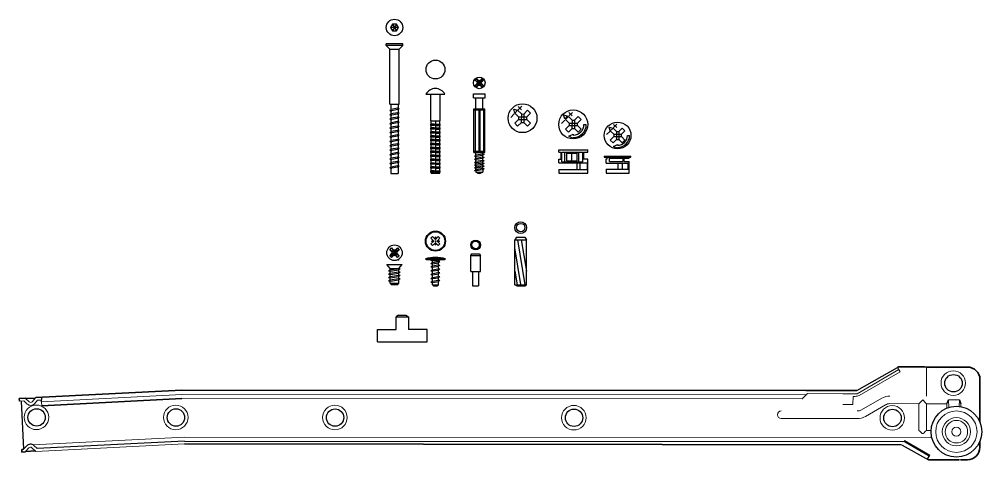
# Model space of a CAD drawing. Header units: inches. Extents: x 326 to 1255, y 1 to 536.
# Drawn here: x 624.2 to 663.08, y 393.34 to 411.12 of the extents above; entities that cross this region are included whole.
import ezdxf

# ---------------------------------------------------------------- set-up
doc = ezdxf.new("R2010")
doc.units = ezdxf.units.IN
doc.header["$MEASUREMENT"] = 0
doc.layers.get('0').update_dxf_attribs({"color": 94})
doc.layers.add('ferramenta', color=211, linetype='Continuous')

# ---------------------------------------------------------------- blocks, each defined once
blk = doc.blocks.new('Vite 1 scrivania')
at = {"layer": 'ferramenta'}
for p, q in [((-0.095, 2.578), (-0.095, 2.615)), ((0.237, 2.615), (-0.095, 2.615)), ((0.237, 2.578), (-0.095, 2.578)), ((-0.025, 2.506), (-0.095, 2.578)), ((0.166, 2.506), (0.237, 2.578)), ((0.237, 2.578), (0.237, 2.615)), ((-0.025, 1.394), (-0.025, 2.506)), ((-0.025, 2.506), (0.166, 2.506)), ((0.166, 1.394), (0.166, 2.506)), ((-0.025, 1.394), (0.166, 1.394)), ((0, 1.394), (0, 1.287)), ((0, 1.394), (0, 1.287)), ((0.142, 1.394), (0.142, 1.311)), ((0.142, 1.394), (0.142, 1.311)), ((-0.026, 1.271), (0.005, 1.29)), ((-0.026, 1.271), (0.014, 1.265)), ((-0.026, 1.181), (0.005, 1.2)), ((-0.026, 1.181), (0.014, 1.176)), ((0, 1.267), (0, 1.197)), ((0, 1.267), (0, 1.197)), ((0, 1.178), (0, 1.108)), ((0.133, 1.313), (0.005, 1.29)), ((0.133, 1.223), (0.005, 1.2)), ((0.131, 1.286), (0.014, 1.265)), ((0.131, 1.197), (0.014, 1.176)), ((0.167, 1.305), (0.131, 1.286)), ((0.167, 1.215), (0.131, 1.197)), ((0.167, 1.305), (0.133, 1.313)), ((0.167, 1.215), (0.133, 1.223)), ((0.142, 1.292), (0.142, 1.221)), ((0.142, 1.292), (0.142, 1.221)), ((0.142, 1.223), (0.142, 1.221)), ((0.142, 1.202), (0.142, 1.132)), ((-0.026, 1.092), (0.005, 1.111)), ((-0.026, 1.092), (0.014, 1.086)), ((-0.026, 1.002), (0.005, 1.021)), ((-0.026, 1.002), (0.014, 0.997)), ((0, 1.088), (0, 1.018)), ((0, 0.999), (0, 0.929)), ((0.133, 1.134), (0.005, 1.111)), ((0.133, 1.044), (0.005, 1.021)), ((0.131, 1.107), (0.014, 1.086)), ((0.131, 1.018), (0.014, 0.997)), ((0.167, 1.126), (0.131, 1.107)), ((0.167, 1.036), (0.131, 1.018)), ((0.167, 1.126), (0.133, 1.134)), ((0.167, 1.036), (0.133, 1.044)), ((0.142, 1.113), (0.142, 1.042)), ((0.142, 1.023), (0.142, 0.953)), ((-0.026, 0.913), (0.005, 0.932)), ((-0.026, 0.913), (0.014, 0.908)), ((-0.026, 0.824), (0.005, 0.843)), ((-0.026, 0.824), (0.014, 0.819)), ((0, 0.91), (0, 0.84)), ((0, 0.821), (0, 0.751)), ((0.133, 0.955), (0.005, 0.932)), ((0.133, 0.866), (0.005, 0.843)), ((0.131, 0.929), (0.014, 0.908)), ((0.131, 0.84), (0.014, 0.819)), ((0.167, 0.947), (0.131, 0.929)), ((0.167, 0.858), (0.131, 0.84)), ((0.167, 0.947), (0.133, 0.955)), ((0.167, 0.858), (0.133, 0.866)), ((0.142, 0.934), (0.142, 0.864)), ((0.142, 0.845), (0.142, 0.775)), ((-0.026, 0.735), (0.005, 0.754)), ((-0.026, 0.735), (0.014, 0.729)), ((-0.026, 0.645), (0.005, 0.664)), ((-0.026, 0.645), (0.014, 0.64)), ((0, 0.731), (0, 0.661)), ((0, 0.642), (0, 0.572)), ((0.133, 0.777), (0.005, 0.754)), ((0.133, 0.687), (0.005, 0.664)), ((0.133, 0.598), (0.005, 0.575)), ((0.131, 0.75), (0.014, 0.729)), ((0.131, 0.661), (0.014, 0.64)), ((0.167, 0.769), (0.131, 0.75)), ((0.167, 0.679), (0.131, 0.661)), ((0.167, 0.59), (0.131, 0.571)), ((0.167, 0.769), (0.133, 0.777)), ((0.167, 0.679), (0.133, 0.687)), ((0.167, 0.59), (0.133, 0.598)), ((0.142, 0.756), (0.142, 0.685)), ((0.142, 0.666), (0.142, 0.596)), ((-0.026, 0.556), (0.005, 0.575)), ((-0.026, 0.556), (0.014, 0.55)), ((-0.026, 0.467), (0.005, 0.486)), ((-0.026, 0.467), (0.014, 0.461)), ((-0.026, 0.377), (0.005, 0.396)), ((0, 0.552), (0, 0.483)), ((0, 0.463), (0, 0.393)), ((0.133, 0.509), (0.005, 0.486)), ((0.133, 0.419), (0.005, 0.396)), ((0.131, 0.571), (0.014, 0.55)), ((0.131, 0.482), (0.014, 0.461)), ((0.131, 0.393), (0.014, 0.372)), ((0.167, 0.501), (0.131, 0.482)), ((0.167, 0.411), (0.131, 0.393)), ((0.167, 0.501), (0.133, 0.509)), ((0.167, 0.411), (0.133, 0.419)), ((0.142, 0.577), (0.142, 0.507)), ((0.142, 0.488), (0.142, 0.417)), ((0.142, 0.488), (0.142, 0.417)), ((0.142, 0.398), (0.142, 0.328)), ((0.142, 0.398), (0.142, 0.328)), ((-0.026, 0.377), (0.014, 0.372)), ((-0.026, 0.288), (0.005, 0.307)), ((-0.026, 0.288), (0.014, 0.282)), ((-0.026, 0.198), (0.005, 0.217)), ((-0.026, 0.198), (0.014, 0.193)), ((0, 0.374), (0, 0.304)), ((0, 0.374), (0, 0.304)), ((0, 0.284), (0, 0.214)), ((0, 0.195), (0, 0.125)), ((0.133, 0.33), (0.005, 0.307)), ((0.133, 0.24), (0.005, 0.217)), ((0.131, 0.303), (0.014, 0.282)), ((0.131, 0.214), (0.014, 0.193)), ((0.167, 0.322), (0.131, 0.303)), ((0.167, 0.232), (0.131, 0.214)), ((0.167, 0.322), (0.133, 0.33)), ((0.167, 0.232), (0.133, 0.24)), ((0.142, 0.309), (0.142, 0.238)), ((0.142, 0.309), (0.142, 0.238)), ((0.142, 0.219), (0.142, 0.148)), ((0.142, 0.219), (0.142, 0.148)), ((-0.026, 0.109), (0.005, 0.128)), ((-0.026, 0.109), (0.014, 0.103)), ((0, 0.105), (0, 0.035)), ((0, 0.105), (0, 0)), ((0, 0), (0.142, 0)), ((0.133, 0.15), (0.005, 0.128)), ((0.131, 0.124), (0.014, 0.103)), ((0.167, 0.143), (0.131, 0.124)), ((0.167, 0.143), (0.133, 0.15)), ((0.142, 0.129), (0.142, 0)), ((0.142, 0.129), (0.142, 0))]:
    blk.add_line(p, q, dxfattribs=at)
blk = doc.blocks.new('Vite scrivania 2')
at = {"layer": 'ferramenta'}
for p, q in [((-0.106, 1.599), (0.276, 1.599)), ((-0.01, 1.057), (-0.01, 1.599)), ((0.181, 1.057), (0.181, 1.599)), ((-0.01, 1.057), (0.181, 1.057)), ((0.065, 0.993), (-0.01, 0.993)), ((-0.01, 0.968), (-0.01, 0.993)), ((0, 0.993), (0, 1.057)), ((0.065, 0.968), (0.065, 0.993)), ((0.085, 1.057), (0.085, 0)), ((0.106, 0.993), (0.181, 0.993)), ((0.106, 0.968), (0.106, 0.993)), ((0.171, 0.993), (0.171, 1.057)), ((0.181, 0.968), (0.181, 0.993)), ((0.065, 0.968), (-0.01, 0.968)), ((0.065, 0.915), (-0.01, 0.915)), ((-0.01, 0.889), (-0.01, 0.915)), ((0.065, 0.889), (-0.01, 0.889)), ((0.065, 0.836), (-0.01, 0.836)), ((-0.01, 0.81), (-0.01, 0.836)), ((0.065, 0.81), (-0.01, 0.81)), ((0, 0.915), (0, 0.968)), ((0, 0.836), (0, 0.889)), ((0, 0.758), (0, 0.81)), ((0.065, 0.889), (0.065, 0.915)), ((0.065, 0.81), (0.065, 0.836)), ((0.106, 0.968), (0.181, 0.968)), ((0.106, 0.915), (0.181, 0.915)), ((0.106, 0.889), (0.106, 0.915)), ((0.106, 0.889), (0.181, 0.889)), ((0.106, 0.836), (0.181, 0.836)), ((0.106, 0.81), (0.106, 0.836)), ((0.106, 0.81), (0.181, 0.81)), ((0.171, 0.915), (0.171, 0.968)), ((0.171, 0.836), (0.171, 0.889)), ((0.171, 0.758), (0.171, 0.81)), ((0.181, 0.889), (0.181, 0.915)), ((0.181, 0.81), (0.181, 0.836)), ((0.065, 0.758), (-0.01, 0.758)), ((-0.01, 0.732), (-0.01, 0.758)), ((0.065, 0.732), (-0.01, 0.732)), ((0.065, 0.679), (-0.01, 0.679)), ((-0.01, 0.653), (-0.01, 0.679)), ((0.065, 0.653), (-0.01, 0.653)), ((0.065, 0.601), (-0.01, 0.601)), ((-0.01, 0.575), (-0.01, 0.601)), ((0, 0.679), (0, 0.732)), ((0, 0.601), (0, 0.653)), ((0.065, 0.732), (0.065, 0.758)), ((0.065, 0.653), (0.065, 0.679)), ((0.065, 0.575), (0.065, 0.601)), ((0.106, 0.758), (0.181, 0.758)), ((0.106, 0.732), (0.106, 0.758)), ((0.106, 0.732), (0.181, 0.732)), ((0.106, 0.679), (0.181, 0.679)), ((0.106, 0.653), (0.106, 0.679)), ((0.106, 0.653), (0.181, 0.653)), ((0.106, 0.601), (0.181, 0.601)), ((0.106, 0.575), (0.106, 0.601)), ((0.171, 0.679), (0.171, 0.732)), ((0.171, 0.601), (0.171, 0.653)), ((0.181, 0.732), (0.181, 0.758)), ((0.181, 0.653), (0.181, 0.679)), ((0.181, 0.575), (0.181, 0.601)), ((0.065, 0.575), (-0.01, 0.575)), ((0.065, 0.522), (-0.01, 0.522)), ((-0.01, 0.496), (-0.01, 0.522)), ((0.065, 0.496), (-0.01, 0.496)), ((0.065, 0.444), (-0.01, 0.444)), ((-0.01, 0.418), (-0.01, 0.444)), ((0.065, 0.418), (-0.01, 0.418)), ((0, 0.522), (0, 0.575)), ((0, 0.444), (0, 0.496)), ((0, 0.365), (0, 0.418)), ((0.065, 0.496), (0.065, 0.522)), ((0.065, 0.418), (0.065, 0.444)), ((0.106, 0.575), (0.181, 0.575)), ((0.106, 0.522), (0.181, 0.522)), ((0.106, 0.496), (0.106, 0.522)), ((0.106, 0.496), (0.181, 0.496)), ((0.106, 0.444), (0.181, 0.444)), ((0.106, 0.418), (0.106, 0.444)), ((0.106, 0.418), (0.181, 0.418)), ((0.171, 0.522), (0.171, 0.575)), ((0.171, 0.444), (0.171, 0.496)), ((0.171, 0.365), (0.171, 0.418)), ((0.181, 0.496), (0.181, 0.522)), ((0.181, 0.418), (0.181, 0.444)), ((0.065, 0.365), (-0.01, 0.365)), ((-0.01, 0.339), (-0.01, 0.365)), ((0.065, 0.339), (-0.01, 0.339)), ((0.065, 0.286), (-0.01, 0.286)), ((-0.01, 0.261), (-0.01, 0.286)), ((0.065, 0.261), (-0.01, 0.261)), ((0.065, 0.208), (-0.01, 0.208)), ((-0.01, 0.182), (-0.01, 0.208)), ((0, 0.286), (0, 0.339)), ((0, 0.208), (0, 0.261)), ((0.065, 0.339), (0.065, 0.365)), ((0.065, 0.261), (0.065, 0.286)), ((0.065, 0.182), (0.065, 0.208)), ((0.106, 0.365), (0.181, 0.365)), ((0.106, 0.339), (0.106, 0.365)), ((0.106, 0.339), (0.181, 0.339)), ((0.106, 0.286), (0.181, 0.286)), ((0.106, 0.261), (0.106, 0.286)), ((0.106, 0.261), (0.181, 0.261)), ((0.106, 0.208), (0.181, 0.208)), ((0.106, 0.182), (0.106, 0.208)), ((0.171, 0.286), (0.171, 0.339)), ((0.171, 0.208), (0.171, 0.261)), ((0.181, 0.339), (0.181, 0.365)), ((0.181, 0.261), (0.181, 0.286)), ((0.181, 0.182), (0.181, 0.208)), ((0.065, 0.182), (-0.01, 0.182)), ((0.065, 0.129), (-0.01, 0.129)), ((-0.01, 0.104), (-0.01, 0.129)), ((0.065, 0.104), (-0.01, 0.104)), ((0.065, 0.051), (-0.01, 0.051)), ((-0.01, 0.025), (-0.01, 0.051)), ((0.065, 0.025), (-0.01, 0.025)), ((0, 0.129), (0, 0.182)), ((0, 0.051), (0, 0.104)), ((0, 0), (0, 0.025)), ((0, 0), (0.171, 0)), ((0.065, 0.104), (0.065, 0.129)), ((0.065, 0.025), (0.065, 0.051)), ((0.106, 0.182), (0.181, 0.182)), ((0.106, 0.129), (0.181, 0.129)), ((0.106, 0.104), (0.106, 0.129)), ((0.106, 0.104), (0.181, 0.104)), ((0.106, 0.051), (0.181, 0.051)), ((0.106, 0.025), (0.106, 0.051)), ((0.106, 0.025), (0.181, 0.025)), ((0.171, 0.129), (0.171, 0.182)), ((0.171, 0.051), (0.171, 0.104)), ((0.171, 0), (0.171, 0.025)), ((0.181, 0.104), (0.181, 0.129)), ((0.181, 0.025), (0.181, 0.051))]:
    blk.add_line(p, q, dxfattribs=at)
blk.add_arc((0.085, 1.492), 0.219, 29.1372, 150.8628, dxfattribs=at)
blk = doc.blocks.new('scrivania vite 3')
at = {"layer": 'ferramenta'}
for p, q in [((-0.117, 1.523), (-0.117, 1.603)), ((-0.117, 1.603), (0.117, 1.603)), ((0.117, 1.523), (0.117, 1.603)), ((-0.117, 1.523), (0.117, 1.523)), ((-0.071, 1.306), (-0.071, 1.523)), ((0.071, 1.306), (0.071, 1.523)), ((-0.111, 0.446), (-0.111, 1.306)), ((-0.111, 1.306), (0.111, 1.306)), ((-0.111, 1.282), (-0.012, 1.282)), ((-0.086, 1.282), (-0.086, 0.446)), ((-0.012, 1.282), (-0.012, 0.446)), ((0.012, 1.282), (0.111, 1.282)), ((0.012, 1.282), (0.012, 0.446)), ((0.086, 1.282), (0.086, 0.446)), ((0.111, 0.446), (0.111, 1.306)), ((-0.111, 0.422), (-0.111, 0.446)), ((-0.111, 0.446), (0.111, 0.446)), ((-0.111, 0.422), (0.111, 0.422)), ((-0.071, 0.364), (-0.071, 0.422)), ((0.062, 0.39), (-0.066, 0.367)), ((0.096, 0.382), (0.062, 0.39)), ((0.071, 0.388), (0.071, 0.422)), ((0.111, 0.422), (0.111, 0.446)), ((-0.096, 0.348), (-0.066, 0.367)), ((-0.096, 0.348), (-0.057, 0.342)), ((-0.096, 0.285), (-0.066, 0.303)), ((-0.096, 0.285), (-0.057, 0.279)), ((-0.096, 0.221), (-0.066, 0.24)), ((-0.096, 0.221), (-0.057, 0.215)), ((-0.071, 0.301), (-0.071, 0.344)), ((-0.071, 0.237), (-0.071, 0.281)), ((-0.071, 0.181), (-0.071, 0.217)), ((0.062, 0.326), (-0.066, 0.303)), ((0.062, 0.263), (-0.066, 0.24)), ((0.062, 0.206), (-0.066, 0.183)), ((0.06, 0.363), (-0.057, 0.342)), ((0.06, 0.3), (-0.057, 0.279)), ((0.06, 0.236), (-0.057, 0.215)), ((0.096, 0.382), (0.06, 0.363)), ((0.096, 0.319), (0.06, 0.3)), ((0.096, 0.255), (0.06, 0.236)), ((0.096, 0.199), (0.06, 0.18)), ((0.096, 0.319), (0.062, 0.326)), ((0.096, 0.255), (0.062, 0.263)), ((0.096, 0.199), (0.062, 0.206)), ((0.071, 0.324), (0.071, 0.369)), ((0.071, 0.261), (0.071, 0.305)), ((0.071, 0.204), (0.071, 0.242)), ((-0.096, 0.165), (-0.066, 0.183)), ((-0.096, 0.165), (-0.057, 0.159)), ((-0.096, 0.109), (-0.066, 0.128)), ((-0.096, 0.109), (-0.057, 0.103)), ((-0.096, 0.055), (-0.066, 0.074)), ((-0.096, 0.055), (-0.057, 0.05)), ((-0.071, 0.125), (-0.071, 0.161)), ((-0.071, 0.071), (-0.071, 0.105)), ((-0.071, 0.052), (-0.071, 0.025)), ((-0.071, 0.025), (0.071, 0.025)), ((0.062, 0.151), (-0.066, 0.128)), ((0.062, 0.097), (-0.066, 0.074)), ((0.06, 0.18), (-0.057, 0.159)), ((0.06, 0.124), (-0.057, 0.103)), ((0.06, 0.071), (-0.057, 0.05)), ((0.096, 0.143), (0.06, 0.124)), ((0.096, 0.089), (0.06, 0.071)), ((0.096, 0.143), (0.062, 0.151)), ((0.096, 0.089), (0.062, 0.097)), ((0.071, 0.149), (0.071, 0.185)), ((0.071, 0.095), (0.071, 0.13)), ((0.071, 0.076), (0.071, 0.025))]:
    blk.add_line(p, q, dxfattribs=at)
blk.add_arc((0, 0.063), 0.0634, 217.3887, 322.6113, dxfattribs=at)
blk = doc.blocks.new('scrivania vite 5')
blk.add_line((-0.362, 0.143), (-0.362, 0.422))
at = {"layer": 'ferramenta'}
for p, q in [((-0.949, 0.563), (-0.949, 0.611)), ((-0.949, 0.611), (-0.362, 0.611)), ((-0.362, 0.563), (-0.362, 0.611)), ((-0.949, 0.563), (-0.906, 0.563)), ((-0.949, 0.35), (-0.949, 0.422)), ((-0.949, 0.422), (-0.906, 0.422)), ((-0.906, 0.563), (-0.906, 0.422)), ((-0.887, 0.373), (-0.887, 0.563)), ((-0.887, 0.563), (-0.464, 0.563)), ((-0.887, 0.563), (-0.464, 0.563)), ((-0.826, 0.373), (-0.826, 0.563)), ((-0.793, 0.544), (-0.793, 0.392)), ((-0.793, 0.544), (-0.575, 0.544)), ((-0.793, 0.392), (-0.575, 0.392)), ((-0.684, 0.392), (-0.684, 0.544)), ((-0.575, 0.392), (-0.575, 0.544)), ((-0.545, 0.373), (-0.545, 0.563)), ((-0.464, 0.373), (-0.464, 0.563)), ((-0.445, 0.563), (-0.445, 0.422)), ((-0.445, 0.563), (-0.362, 0.563)), ((-0.445, 0.563), (-0.362, 0.563)), ((-0.362, 0.422), (-0.445, 0.422)), ((-0.949, 0.35), (-0.373, 0.35)), ((-0.949, 0.215), (-0.949, 0.143)), ((-0.949, 0.215), (-0.373, 0.215)), ((-0.887, 0.373), (-0.464, 0.373)), ((-0.575, 0.215), (-0.575, 0.35)), ((-0.512, 0.215), (-0.512, 0.35)), ((-0.373, 0.35), (-0.373, 0.215)), ((-0.949, 0.143), (-0.362, 0.143))]:
    blk.add_line(p, q, dxfattribs=at)
blk = doc.blocks.new('scrivania vite 6')
at = {"layer": 'ferramenta'}
for p, q in [((-0.037, 0.344), (0.503, 0.344)), ((-0.037, 0.344), (-0.037, 0.323)), ((-0.037, 0.323), (0.503, 0.323)), ((0, 0.203), (0, 0.287)), ((0, 0.287), (0.019, 0.287)), ((0, 0.203), (0.448, 0.203)), ((0, 0.203), (0.067, 0.203)), ((0.019, 0.287), (0.019, 0.323)), ((0.067, 0.237), (0.067, 0.299)), ((0.067, 0.299), (0.348, 0.299)), ((0.067, 0.237), (0.348, 0.237)), ((0.067, 0.203), (0.348, 0.203)), ((0.246, 0.081), (0.246, 0.203)), ((0.331, 0.081), (0.331, 0.203)), ((0.348, 0.237), (0.348, 0.299)), ((0.348, 0.203), (0.367, 0.203)), ((0.367, 0.237), (0.367, 0.299)), ((0.367, 0.299), (0.467, 0.299)), ((0.367, 0.237), (0.467, 0.237)), ((0.448, 0.081), (0.448, 0.203)), ((0.467, 0.299), (0.467, 0.323)), ((0.467, 0), (0.467, 0.237)), ((0.503, 0.323), (0.503, 0.344)), ((0, 0.081), (0, 0)), ((0, 0.081), (0.448, 0.081)), ((0, 0), (0.467, 0))]:
    blk.add_line(p, q, dxfattribs=at)
blk = doc.blocks.new('scrivania vite7')
at = {"layer": 'ferramenta'}
for p, q in [((-0.088, 0.403), (0.225, 0.403)), ((-0.017, 0.323), (-0.088, 0.403)), ((0.154, 0.323), (0.225, 0.403)), ((-0.05, 0.273), (-0.02, 0.292)), ((-0.05, 0.273), (-0.01, 0.267)), ((-0.05, 0.206), (-0.02, 0.225)), ((-0.05, 0.206), (-0.01, 0.2)), ((-0.02, 0.292), (0.151, 0.323)), ((-0.02, 0.225), (0.151, 0.256)), ((-0.017, 0.292), (-0.017, 0.323)), ((-0.017, 0.323), (0.154, 0.323)), ((-0.017, 0.225), (-0.017, 0.268)), ((-0.017, 0.158), (-0.017, 0.201)), ((-0.01, 0.267), (0.149, 0.296)), ((-0.01, 0.2), (0.149, 0.229)), ((0.186, 0.315), (0.149, 0.296)), ((0.186, 0.248), (0.149, 0.229)), ((0.186, 0.315), (0.151, 0.323)), ((0.186, 0.248), (0.151, 0.256)), ((0.154, 0.323), (0.154, 0.322)), ((0.154, 0.255), (0.154, 0.299)), ((0.154, 0.188), (0.154, 0.231)), ((-0.05, 0.139), (-0.02, 0.158)), ((-0.05, 0.139), (-0.01, 0.133)), ((-0.05, 0.072), (-0.02, 0.091)), ((-0.05, 0.072), (-0.01, 0.067)), ((-0.02, 0.158), (0.151, 0.189)), ((-0.02, 0.091), (0.151, 0.122)), ((-0.017, 0.091), (-0.017, 0.135)), ((-0.017, 0.027), (-0.017, 0.068)), ((-0.017, 0.027), (0, 0)), ((-0.017, 0.027), (0.154, 0.027)), ((-0.01, 0.133), (0.149, 0.163)), ((-0.01, 0.067), (0.149, 0.096)), ((0, 0), (0.138, 0)), ((0.138, 0), (0.154, 0.027)), ((0.186, 0.181), (0.149, 0.163)), ((0.186, 0.114), (0.149, 0.096)), ((0.186, 0.181), (0.151, 0.189)), ((0.186, 0.114), (0.151, 0.122)), ((0.154, 0.121), (0.154, 0.164)), ((0.154, 0.027), (0.154, 0.098))]:
    blk.add_line(p, q, dxfattribs=at)

msp = doc.modelspace()

# ---------------------------------------------------------------- linework, layer by layer
at = {"layer": 'ferramenta'}
for p, q in [((639.513, 410.785), (639.198, 410.785)), ((639.277, 410.921), (639.434, 410.648)), ((639.434, 410.921), (639.277, 410.648)), ((642.614, 408.652), (642.677, 408.715)), ((642.677, 408.715), (642.754, 408.638)), ((642.677, 408.715), (642.754, 408.575)), ((642.806, 408.637), (642.884, 408.715)), ((642.884, 408.715), (642.806, 408.575)), ((642.884, 408.715), (642.946, 408.653)), ((642.692, 408.575), (642.614, 408.653)), ((642.614, 408.652), (642.754, 408.575)), ((642.614, 408.446), (642.692, 408.523)), ((642.614, 408.446), (642.754, 408.523)), ((642.614, 408.446), (642.677, 408.383)), ((642.677, 408.383), (642.754, 408.523)), ((642.677, 408.383), (642.754, 408.461)), ((642.692, 408.575), (642.868, 408.575)), ((642.692, 408.523), (642.868, 408.523)), ((642.754, 408.638), (642.754, 408.461)), ((642.946, 408.653), (642.806, 408.575)), ((642.806, 408.637), (642.806, 408.461)), ((642.884, 408.383), (642.806, 408.523)), ((642.946, 408.445), (642.806, 408.523)), ((642.884, 408.383), (642.806, 408.461)), ((642.946, 408.653), (642.868, 408.575)), ((642.946, 408.445), (642.868, 408.523)), ((642.946, 408.445), (642.884, 408.383)), ((644.492, 407.463), (644.354, 407.602)), ((644.494, 407.603), (644.355, 407.465)), ((644.049, 407.158), (644.186, 407.296)), ((644.211, 407.321), (644.17, 407.482)), ((644.17, 407.482), (644.331, 407.441)), ((644.211, 407.321), (644.331, 407.441)), ((644.359, 407.173), (644.211, 407.321)), ((644.331, 407.441), (644.48, 407.293)), ((644.359, 407.173), (644.359, 407.074)), ((644.359, 407.173), (644.698, 407.173)), ((644.48, 407.293), (644.479, 406.953)), ((644.48, 407.293), (644.579, 407.292)), ((644.579, 407.292), (644.728, 407.441)), ((644.579, 407.292), (644.579, 406.954)), ((644.847, 407.323), (644.698, 407.173)), ((644.698, 407.073), (644.698, 407.173)), ((644.728, 407.441), (644.847, 407.323)), ((646.23, 407.099), (646.189, 407.26)), ((646.189, 407.26), (646.35, 407.219)), ((646.23, 407.099), (646.35, 407.219)), ((646.258, 407.071), (646.379, 407.191)), ((646.379, 407.191), (646.527, 407.043)), ((646.539, 407.213), (646.401, 407.352)), ((646.541, 407.353), (646.402, 407.215)), ((646.626, 407.042), (646.775, 407.191)), ((646.775, 407.191), (646.894, 407.072)), ((644.211, 406.926), (644.359, 407.074)), ((644.211, 406.926), (644.331, 406.806)), ((644.331, 406.806), (644.48, 406.954)), ((644.359, 407.074), (644.698, 407.073)), ((644.48, 406.954), (644.579, 406.954)), ((644.728, 406.805), (644.579, 406.954)), ((644.847, 406.924), (644.698, 407.073)), ((644.847, 406.924), (644.728, 406.805)), ((646.096, 406.908), (646.233, 407.046)), ((646.407, 406.923), (646.258, 407.071)), ((646.258, 406.676), (646.407, 406.824)), ((646.407, 406.923), (646.407, 406.824)), ((646.407, 406.923), (646.745, 406.923)), ((646.407, 406.824), (646.745, 406.823)), ((646.527, 407.043), (646.526, 406.703)), ((646.527, 407.043), (646.626, 407.042)), ((646.626, 407.042), (646.627, 406.704)), ((646.894, 407.072), (646.745, 406.923)), ((646.745, 406.823), (646.745, 406.923)), ((646.894, 406.674), (646.745, 406.823)), ((647.01, 406.873), (647.104, 406.873)), ((648.073, 406.612), (648.034, 406.763)), ((648.034, 406.763), (648.185, 406.724)), ((648.335, 406.745), (648.206, 406.875)), ((648.337, 406.876), (648.207, 406.747)), ((646.258, 406.676), (646.379, 406.555)), ((646.379, 406.555), (646.527, 406.704)), ((646.393, 406.392), (646.577, 406.479)), ((646.577, 406.306), (646.393, 406.392)), ((646.527, 406.704), (646.626, 406.704)), ((646.577, 406.479), (646.577, 406.439)), ((646.577, 406.306), (646.577, 406.345)), ((646.775, 406.555), (646.626, 406.704)), ((646.894, 406.674), (646.775, 406.555)), ((647.921, 406.46), (648.049, 406.589)), ((648.072, 406.612), (648.185, 406.724)), ((648.072, 406.243), (648.211, 406.381)), ((648.211, 406.474), (648.073, 406.612)), ((648.185, 406.724), (648.323, 406.586)), ((648.211, 406.474), (648.211, 406.381)), ((648.211, 406.474), (648.527, 406.474)), ((648.211, 406.381), (648.527, 406.38)), ((648.323, 406.586), (648.322, 406.268)), ((648.323, 406.586), (648.416, 406.585)), ((648.416, 406.585), (648.555, 406.724)), ((648.416, 406.585), (648.417, 406.269)), ((648.667, 406.613), (648.527, 406.474)), ((648.527, 406.38), (648.527, 406.474)), ((648.667, 406.241), (648.527, 406.38)), ((648.555, 406.724), (648.667, 406.613)), ((648.767, 406.427), (648.853, 406.427)), ((648.072, 406.243), (648.185, 406.13)), ((648.185, 406.13), (648.323, 406.269)), ((648.202, 405.986), (648.37, 406.066)), ((648.371, 405.907), (648.202, 405.986)), ((648.323, 406.269), (648.416, 406.269)), ((648.37, 406.066), (648.37, 406.03)), ((648.556, 406.13), (648.416, 406.269)), ((648.667, 406.241), (648.556, 406.13)), ((648.371, 405.907), (648.371, 405.943)), ((640.828, 402.276), (640.897, 402.345)), ((640.941, 402.163), (640.828, 402.276)), ((640.828, 402.049), (640.941, 402.163)), ((640.844, 402.163), (640.913, 402.191)), ((640.844, 402.163), (640.913, 402.135)), ((640.844, 402.163), (640.911, 402.163)), ((640.897, 402.345), (641.01, 402.231)), ((640.897, 401.981), (641.01, 402.094)), ((640.91, 402.163), (640.926, 402.178)), ((640.926, 402.147), (640.91, 402.163)), ((641.01, 402.329), (640.982, 402.26)), ((641.01, 401.996), (640.982, 402.066)), ((640.994, 402.247), (641.01, 402.263)), ((640.995, 402.178), (641.025, 402.147)), ((641.026, 402.178), (640.995, 402.147)), ((640.995, 402.178), (640.995, 402.147)), ((640.995, 402.178), (641.026, 402.178)), ((640.995, 402.147), (641.025, 402.147)), ((641.01, 402.063), (640.995, 402.079)), ((641.01, 402.231), (641.124, 402.345)), ((641.01, 402.329), (641.038, 402.259)), ((641.01, 402.262), (641.01, 402.329)), ((641.01, 402.262), (641.025, 402.247)), ((641.124, 401.98), (641.01, 402.094)), ((641.025, 402.079), (641.01, 402.064)), ((641.01, 401.996), (641.039, 402.066)), ((641.01, 401.996), (641.01, 402.065)), ((641.025, 402.178), (641.025, 402.147)), ((641.192, 402.277), (641.078, 402.162)), ((641.192, 402.049), (641.078, 402.162)), ((641.109, 402.163), (641.093, 402.147)), ((641.094, 402.178), (641.109, 402.162)), ((641.177, 402.163), (641.106, 402.134)), ((641.177, 402.163), (641.107, 402.191)), ((641.108, 402.162), (641.176, 402.162)), ((641.124, 402.345), (641.192, 402.277)), ((644.285, 402.322), (644.218, 402.215)), ((644.218, 400.404), (644.218, 402.215)), ((644.218, 402.215), (644.69, 402.215)), ((644.285, 402.322), (644.623, 402.322)), ((644.321, 402.215), (644.622, 400.404)), ((644.479, 402.215), (644.69, 400.944)), ((644.623, 402.322), (644.69, 402.215)), ((644.69, 400.404), (644.69, 402.215)), ((639.16, 401.814), (639.234, 401.887)), ((639.251, 401.723), (639.16, 401.814)), ((639.16, 401.814), (639.325, 401.723)), ((639.234, 401.887), (639.325, 401.796)), ((639.234, 401.887), (639.325, 401.723)), ((639.251, 401.723), (639.458, 401.723)), ((639.325, 401.796), (639.325, 401.589)), ((639.385, 401.796), (639.477, 401.887)), ((639.477, 401.887), (639.385, 401.723)), ((639.55, 401.815), (639.385, 401.723)), ((639.385, 401.796), (639.385, 401.589)), ((639.55, 401.815), (639.458, 401.723)), ((639.477, 401.887), (639.55, 401.815)), ((640.828, 402.049), (640.897, 401.981)), ((641.192, 402.049), (641.124, 401.98)), ((644.465, 400.405), (644.218, 401.891)), ((639.16, 401.571), (639.251, 401.662)), ((639.16, 401.571), (639.325, 401.662)), ((639.16, 401.571), (639.234, 401.498)), ((639.234, 401.498), (639.325, 401.662)), ((639.234, 401.498), (639.325, 401.589)), ((639.251, 401.662), (639.458, 401.662)), ((639.477, 401.498), (639.385, 401.662)), ((639.55, 401.571), (639.385, 401.662)), ((639.477, 401.498), (639.385, 401.589)), ((639.55, 401.571), (639.458, 401.662)), ((639.55, 401.571), (639.477, 401.498)), ((640.605, 401.449), (641.415, 401.449)), ((640.633, 401.456), (641.386, 401.456)), ((640.638, 401.421), (641.382, 401.421)), ((640.897, 401.479), (640.828, 401.492)), ((640.828, 401.263), (640.889, 401.301)), ((640.889, 401.301), (641.123, 401.342)), ((640.893, 401.301), (640.893, 401.382)), ((640.893, 401.382), (641.127, 401.382)), ((640.982, 401.502), (640.897, 401.479)), ((640.908, 401.252), (641.12, 401.289)), ((640.919, 401.5), (640.919, 401.485)), ((641.01, 401.488), (640.982, 401.502)), ((641.01, 401.488), (641.039, 401.502)), ((641.01, 401.488), (641.01, 401.502)), ((641.039, 401.502), (641.124, 401.479)), ((641.101, 401.5), (641.101, 401.486)), ((641.192, 401.327), (641.12, 401.289)), ((641.192, 401.327), (641.123, 401.342)), ((641.124, 401.479), (641.192, 401.492)), ((641.124, 401.479), (641.124, 401.479)), ((641.124, 401.479), (641.124, 401.479)), ((641.127, 401.342), (641.127, 401.382)), ((641.127, 401.199), (641.127, 401.293)), ((642.433, 401.583), (642.481, 401.647)), ((642.433, 400.938), (642.433, 401.583)), ((642.433, 401.583), (642.83, 401.583)), ((642.481, 401.647), (642.782, 401.647)), ((642.782, 401.647), (642.83, 401.583)), ((642.83, 400.938), (642.83, 401.583)), ((640.828, 401.263), (640.908, 401.252)), ((640.828, 401.12), (640.889, 401.158)), ((640.828, 401.12), (640.908, 401.109)), ((640.828, 400.968), (640.889, 401.006)), ((640.828, 400.968), (640.908, 400.957)), ((640.889, 401.158), (641.123, 401.2)), ((640.889, 401.006), (641.123, 401.048)), ((640.893, 401.158), (640.893, 401.254)), ((640.893, 401.007), (640.893, 401.111)), ((640.893, 400.851), (640.893, 400.959)), ((640.908, 401.109), (641.12, 401.147)), ((640.908, 400.957), (641.119, 400.995)), ((641.192, 401.032), (641.119, 400.995)), ((641.192, 401.184), (641.12, 401.147)), ((641.192, 401.184), (641.123, 401.2)), ((641.192, 401.032), (641.123, 401.048)), ((641.127, 401.047), (641.127, 401.15)), ((641.127, 400.891), (641.127, 400.999)), ((642.433, 400.938), (642.83, 400.938)), ((642.512, 400.938), (642.512, 400.354)), ((642.75, 400.938), (642.75, 400.354)), ((644.218, 400.944), (644.307, 400.404)), ((640.828, 400.812), (640.889, 400.85)), ((640.828, 400.812), (640.908, 400.801)), ((640.828, 400.659), (640.888, 400.696)), ((640.828, 400.659), (640.908, 400.647)), ((640.828, 400.507), (640.888, 400.545)), ((640.828, 400.507), (640.908, 400.496)), ((640.888, 400.696), (641.123, 400.738)), ((640.888, 400.545), (641.123, 400.586)), ((640.888, 400.545), (640.888, 400.545)), ((640.889, 400.85), (641.123, 400.892)), ((640.893, 400.697), (640.893, 400.803)), ((640.893, 400.545), (640.893, 400.649)), ((640.908, 400.801), (641.119, 400.839)), ((640.908, 400.647), (641.119, 400.685)), ((640.908, 400.496), (641.119, 400.533)), ((641.192, 400.876), (641.119, 400.839)), ((641.192, 400.723), (641.119, 400.685)), ((641.192, 400.571), (641.119, 400.533)), ((641.192, 400.876), (641.123, 400.892)), ((641.192, 400.723), (641.123, 400.738)), ((641.192, 400.571), (641.123, 400.586)), ((641.127, 400.737), (641.127, 400.843)), ((641.127, 400.585), (641.127, 400.689)), ((641.127, 400.394), (641.127, 400.537)), ((640.893, 400.394), (640.893, 400.498)), ((640.931, 400.354), (640.893, 400.394)), ((640.893, 400.394), (641.127, 400.394)), ((640.931, 400.354), (641.089, 400.354)), ((641.089, 400.354), (641.127, 400.394)), ((642.512, 400.354), (642.75, 400.354)), ((644.218, 400.404), (644.69, 400.404)), ((644.292, 400.354), (644.218, 400.404)), ((644.292, 400.354), (644.616, 400.354)), ((644.616, 400.354), (644.69, 400.404))]:
    msp.add_line(p, q, dxfattribs=at)
at = {"layer": 'ferramenta', "transparency": 33554687}
for p, q in [((639.519, 399.18), (639.419, 399.101)), ((639.419, 398.601), (639.419, 399.101)), ((639.419, 399.101), (639.919, 399.101)), ((639.519, 399.18), (639.819, 399.18)), ((639.819, 399.18), (639.919, 399.101)), ((639.919, 399.101), (639.919, 398.601)), ((638.669, 398.101), (638.669, 398.601)), ((638.669, 398.601), (639.419, 398.601)), ((640.669, 398.601), (639.919, 398.601)), ((640.669, 398.101), (640.669, 398.601)), ((638.669, 398.101), (640.669, 398.101)), ((658.03, 396.133), (659.678, 397.064)), ((625.099, 395.679), (625.104, 395.856)), ((624.38, 393.769), (624.284, 395.706)), ((661.667, 395.6), (661.735, 395.755)), ((662.178, 395.755), (662.231, 395.599)), ((659.867, 393.933), (660.924, 393.34))]:
    msp.add_line(p, q, dxfattribs=at)
at = {"layer": 'ferramenta', "lineweight": 18, "transparency": 33554687}
for p, q in [((624.862, 395.844), (624.715, 395.681)), ((624.868, 393.674), (624.702, 393.824))]:
    msp.add_line(p, q, dxfattribs=at)
at = {"layer": 'ferramenta'}
msp.add_lwpolyline([(639.513, 410.785), (639.434, 410.921), (639.277, 410.921), (639.198, 410.785), (639.277, 410.648), (639.434, 410.648)], close=True, dxfattribs=at)
at = {"layer": 'ferramenta', "lineweight": 18, "transparency": 33554687}
for points in [[(658.123, 395.937), (659.778, 396.891), (659.678, 397.064)], [(660.845, 395.907), (660.846, 397.081)], [(659.728, 396.977), (658.053, 396.001)], [(630.769, 395.972), (625.099, 395.679)], [(655.987, 395.955), (630.769, 395.972)], [(655.827, 395.796), (655.987, 395.955), (656.038, 396.006)], [(656.038, 396.006), (657.465, 396.005)], [(657.465, 396.005), (657.505, 396.005), (657.544, 396.005)], [(657.544, 396.005), (658.053, 396.001)], [(657.889, 395.897), (657.876, 395.573), (657.876, 395.57)], [(624.435, 395.825), (624.601, 395.675)], [(625.101, 395.748), (624.931, 395.739)], [(625.105, 395.52), (625.099, 395.679)], [(630.769, 395.813), (655.827, 395.796)], [(657.876, 395.57), (657.873, 395.57), (657.473, 395.57)], [(659.04, 395.82), (658.228, 395.352)], [(659.193, 395.555), (658.381, 395.086)], [(660.845, 395.6), (661.667, 395.6)], [(661.667, 395.409), (661.667, 395.6)], [(661.744, 395.433), (661.735, 395.755)], [(662.171, 395.469), (662.178, 395.755), (661.735, 395.755)], [(662.231, 395.599), (662.231, 395.459)], [(661.017, 394.232), (630.871, 394.253), (624.753, 393.937)], [(630.871, 393.985), (624.868, 393.674)], [(659.818, 393.946), (659.818, 393.946)], [(659.989, 394.045), (660.961, 393.479)], [(624.588, 393.818), (624.438, 393.652)], [(662.229, 393.339), (662.158, 393.34)]]:
    msp.add_lwpolyline(points, dxfattribs=at)
at = {"layer": 'ferramenta', "lineweight": 35, "transparency": 33554687}
for points in [[(659.71, 397.082), (659.678, 397.064)], [(630.769, 396.149), (624.862, 395.844)], [(624.435, 395.825), (624.195, 395.813)], [(624.201, 395.701), (624.196, 395.813)], [(624.843, 395.823), (624.456, 395.805)], [(630.769, 395.813), (625.106, 395.52)], [(630.871, 393.985), (659.818, 393.946)], [(624.372, 393.76), (624.294, 393.756)], [(624.3, 393.645), (624.294, 393.756)], [(624.438, 393.652), (624.3, 393.645)], [(624.847, 393.694), (624.46, 393.676)], [(660.924, 393.34), (661.666, 393.339)], [(662.158, 393.34), (661.756, 393.341), (661.666, 393.339)]]:
    msp.add_lwpolyline(points, dxfattribs=at)
for points in [[(663.005, 394.854), (663.006, 396.577, 0.413929), (662.503, 397.08), (660.846, 397.081, 0.017346), (660.54, 397.082), (659.71, 397.083)], [(658.03, 396.133, 0.001247), (655.971, 396.132), (630.769, 396.149)], [(662.229, 393.339), (662.501, 393.339, 0.414016), (663.004, 393.841), (663.004, 394.084)]]:
    msp.add_lwpolyline(points, format="xyb", dxfattribs=at)
at = {"layer": 'ferramenta', "lineweight": 18, "transparency": 33554687}
for points in [[(657.972, 395.897), (657.889, 395.897, -0.003231), (657.889, 395.897)], [(624.93, 395.739), (624.805, 395.6, -0.414397), (624.519, 395.585), (624.38, 395.711), (624.201, 395.701)], [(660.676, 394.398, 0.01988), (660.538, 394.52), (660.539, 395.601), (659.368, 395.602)], [(660.539, 395.601, 0.009062), (660.699, 395.756, -0.015477), (660.845, 395.6), (660.845, 394.52), (660.993, 394.52)], [(658.053, 394.999), (654.979, 395.001, -0.999696), (654.979, 395.308)], [(660.719, 394.398), (660.676, 394.398), (660.719, 394.398, 0.005457), (660.845, 394.52)]]:
    msp.add_lwpolyline(points, format="xyb", dxfattribs=at)
at = {"layer": 'ferramenta', "lineweight": 25, "transparency": 33554687}
msp.add_lwpolyline([(630.871, 394.093), (624.923, 393.789), (624.783, 393.914, 0.414418), (624.498, 393.899), (624.372, 393.76)], format="xyb", dxfattribs=at)
for points in [[(630.871, 394.093), (659.889, 394.073)], [(659.963, 394.115), (660.986, 393.523)], [(660.891, 393.358), (660.986, 393.523)]]:
    msp.add_lwpolyline(points, dxfattribs=at)
at = {"layer": 'ferramenta'}
for centre, radius in [((639.355, 410.785), 0.332), ((641.01, 409.088), 0.382), ((642.78, 408.549), 0.234), ((644.529, 407.123), 0.582), ((646.576, 406.873), 0.587), ((648.369, 406.427), 0.54), ((644.454, 402.707), 0.236), ((644.454, 402.707), 0.169), ((641.01, 402.163), 0.405), ((641.01, 402.162), 0.377), ((642.631, 402.007), 0.198), ((642.631, 402.007), 0.151), ((639.355, 401.693), 0.313)]:
    msp.add_circle(centre, radius, dxfattribs=at)
at = {"layer": 'ferramenta', "lineweight": 18, "transparency": 33554687}
for centre, radius in [((661.93, 396.431), 0.496), ((624.889, 395.05), 0.496), ((630.518, 395.046), 0.496), ((636.946, 395.044), 0.496), ((646.6, 395.035), 0.496), ((659.466, 395.026), 0.496), ((662.055, 394.47), 0.836), ((662.055, 394.47), 0.569), ((662.055, 394.47), 0.455), ((662.055, 394.47), 0.182)]:
    msp.add_circle(centre, radius, dxfattribs=at)
at = {"layer": 'ferramenta', "transparency": 33554687}
for centre, radius in [((661.938, 396.428), 0.351), ((662.055, 394.47), 1.024), ((624.898, 395.047), 0.351), ((630.526, 395.043), 0.351), ((636.954, 395.041), 0.351), ((646.608, 395.031), 0.351), ((659.474, 395.023), 0.351)]:
    msp.add_circle(centre, radius, dxfattribs=at)
at = {"layer": 'ferramenta'}
for centre, radius, start, end in [((642.78, 408.549), 0.0919, 163.7009, 196.2991), ((642.78, 408.549), 0.0919, 73.5376, 106.1359), ((642.78, 408.549), 0.0919, 253.8641, 286.4624), ((642.78, 408.549), 0.0919, 343.7009, 16.2991), ((646.576, 406.873), 0.434, 270.1632, 359.9437), ((646.576, 406.873), 0.528, 270.1632, 359.9437), ((648.369, 406.427), 0.398, 270.1632, 359.9437), ((648.369, 406.427), 0.484, 270.1632, 359.9437), ((639.355, 401.693), 0.108, 163.7009, 196.2991), ((639.355, 401.693), 0.108, 73.5376, 106.1359), ((639.355, 401.693), 0.108, 343.7009, 16.2991), ((639.355, 401.693), 0.108, 253.8641, 286.4624), ((641.01, 399.942), 1.561, 74.9725, 105.0275), ((640.659, 401.478), 0.061, 208.479, 250.1262), ((640.931, 401.611), 0.232, 234.8667, 260.6356), ((641.089, 401.611), 0.232, 279.3644, 305.1333), ((641.361, 401.478), 0.061, 289.8738, 331.521)]:
    msp.add_arc(centre, radius, start, end, dxfattribs=at)
at = {"layer": 'ferramenta', "lineweight": 18, "transparency": 33554687}
for centre, radius, start, end in [((624.655, 395.735), 0.0806, 227.8201, 317.936), ((660.86, 393.596), 1.037, 149.9461, 153.0243), ((624.648, 393.764), 0.0809, 47.8259, 137.8422)]:
    msp.add_arc(centre, radius, start, end, dxfattribs=at)
for points in [[(657.972, 395.897), (658.016, 395.894), (658.086, 395.913), (658.123, 395.937)], [(659.369, 395.908), (659.273, 395.914), (659.12, 395.873), (659.04, 395.82)], [(659.368, 395.602), (659.317, 395.604), (659.236, 395.583), (659.193, 395.555)], [(658.053, 395.306), (658.104, 395.303), (658.185, 395.324), (658.228, 395.352)], [(658.053, 394.999), (658.149, 394.993), (658.301, 395.034), (658.381, 395.087)], [(659.867, 393.933), (659.855, 393.941), (659.832, 393.947), (659.818, 393.946)], [(659.969, 394.057), (659.949, 394.066), (659.911, 394.074), (659.889, 394.073)], [(659.989, 394.045), (659.984, 394.049), (659.974, 394.054), (659.969, 394.057)]]:
    msp.add_open_spline(points, degree=3, dxfattribs=at)
at = {"layer": 'ferramenta', "transparency": 33554687}
msp.add_point((639.523, 401.403), dxfattribs=at)

# ---------------------------------------------------------------- block references
at = {"layer": 'ferramenta', "xscale": 2, "yscale": 2, "zscale": 2}
for name, p in [('Vite 1 scrivania', (639.213, 404.896)), ('Vite scrivania 2', (640.839, 404.899)), ('scrivania vite 3', (642.78, 404.896)), ('scrivania vite 5', (647.886, 404.622)), ('scrivania vite 6', (647.902, 404.908)), ('scrivania vite7', (639.217, 400.414))]:
    msp.add_blockref(name, p, dxfattribs=at)

doc.saveas('drawing.dxf')
